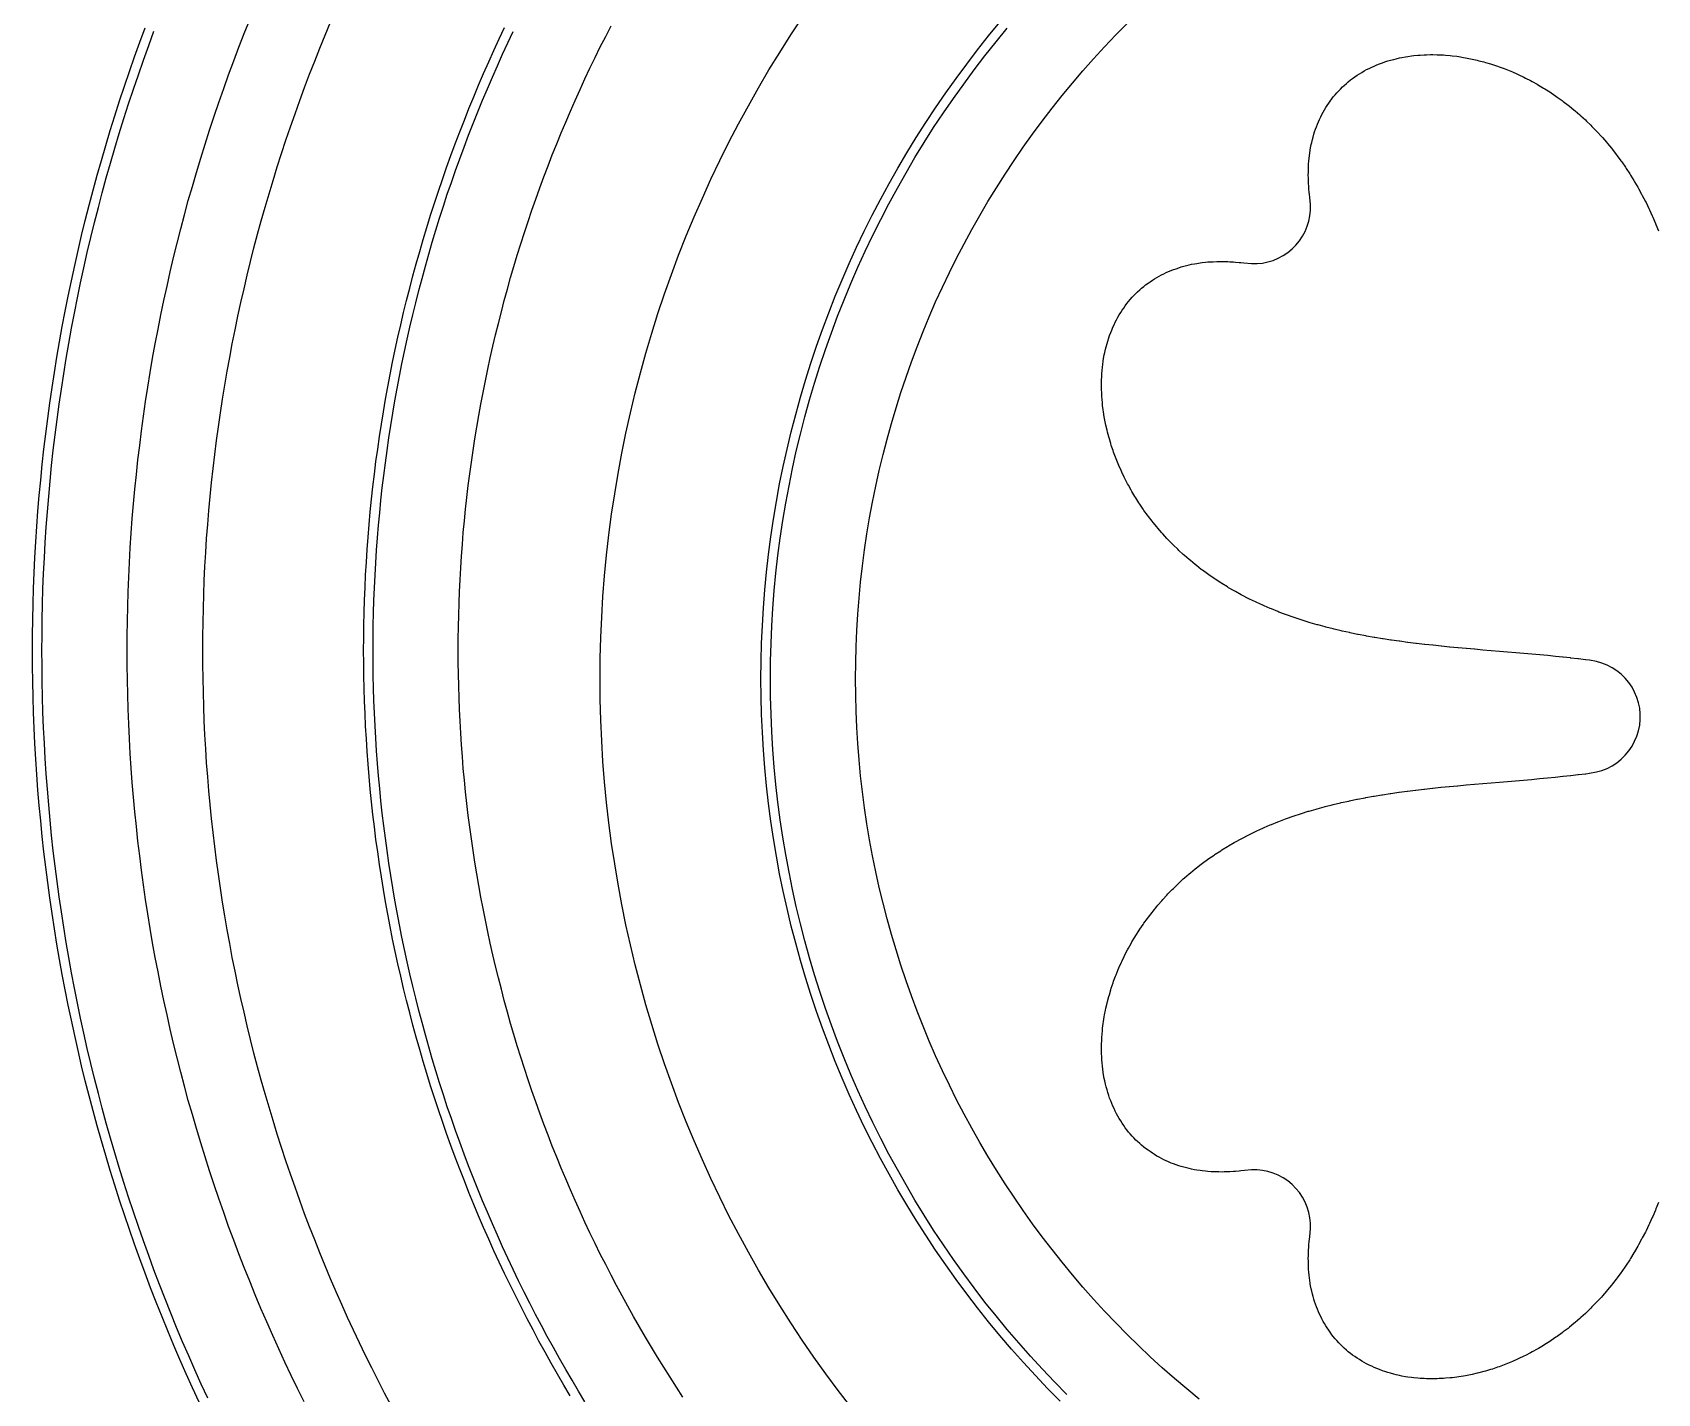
# Model space of a CAD drawing. Header units: metres. Extents: x 10 to 1210, y 10 to 2773.
# Drawn here: x 272 to 443.8, y 1303.5 to 1447.3 of the extents above; entities that cross this region are included whole.
import ezdxf

# ---------------------------------------------------------------- set-up
doc = ezdxf.new("R2010")
doc.units = ezdxf.units.M
for name, color, linetype in [('ACIKLIK', 5, 'Continuous'), ('CAM_SABLON', 4, 'Continuous'), ('DIS_KENAR_V91_Z3', 1, 'Continuous'), ('LAMBA_T4_Z4', 3, 'Continuous')]:
    doc.layers.add(name, color=color, linetype=linetype)

msp = doc.modelspace()

# ---------------------------------------------------------------- linework, layer by layer
at = {"layer": 'ACIKLIK'}
for points in [[(300.7, 1302.58), (300.01, 1303.97), (299.34, 1305.37), (298.68, 1306.77), (298.03, 1308.18), (297.39, 1309.6), (296.76, 1311.02), (296.15, 1312.45), (295.55, 1313.88), (294.96, 1315.32), (294.39, 1316.76), (293.82, 1318.21), (293.27, 1319.66), (292.73, 1321.12), (292.21, 1322.58), (291.7, 1324.05), (291.2, 1325.52), (290.71, 1327), (290.24, 1328.47), (289.78, 1329.96), (289.33, 1331.45), (288.9, 1332.94), (288.47, 1334.43), (288.07, 1335.93), (287.67, 1337.43), (287.29, 1338.94), (286.92, 1340.45), (286.56, 1341.96), (286.22, 1343.47), (285.89, 1344.99), (285.57, 1346.51), (285.27, 1348.04), (284.98, 1349.56), (284.7, 1351.09), (284.44, 1352.62), (284.19, 1354.15), (283.96, 1355.69), (283.73, 1357.23), (283.52, 1358.77), (283.33, 1360.31), (283.14, 1361.85), (282.98, 1363.39), (282.82, 1364.94), (282.68, 1366.49), (282.55, 1368.03), (282.43, 1369.58), (282.33, 1371.13), (282.24, 1372.68), (282.17, 1374.24), (282.11, 1375.79), (282.06, 1377.34), (282.03, 1378.89), (282.01, 1380.45), (282, 1382), (282.01, 1383.55), (282.03, 1385.11), (282.06, 1386.66), (282.11, 1388.21), (282.17, 1389.76), (282.24, 1391.32), (282.33, 1392.87), (282.43, 1394.42), (282.55, 1395.97), (282.68, 1397.51), (282.82, 1399.06), (282.98, 1400.61), (283.14, 1402.15), (283.33, 1403.69), (283.52, 1405.23), (283.73, 1406.77), (283.96, 1408.31), (284.19, 1409.85), (284.44, 1411.38), (284.7, 1412.91), (284.98, 1414.44), (285.27, 1415.96), (285.57, 1417.49), (285.89, 1419.01), (286.22, 1420.53), (286.56, 1422.04), (286.92, 1423.55), (287.29, 1425.06), (287.67, 1426.57), (288.07, 1428.07), (288.47, 1429.57), (288.9, 1431.06), (289.33, 1432.55), (289.78, 1434.04), (290.24, 1435.53), (290.71, 1437), (291.2, 1438.48), (291.7, 1439.95), (292.21, 1441.42), (292.73, 1442.88), (293.27, 1444.34), (293.82, 1445.79), (294.39, 1447.24), (294.96, 1448.68)], [(395.33, 1302.84), (394.01, 1303.93), (392.71, 1305.04), (391.43, 1306.17), (390.16, 1307.33), (388.92, 1308.51), (387.7, 1309.7), (386.51, 1310.92), (385.33, 1312.16), (384.17, 1313.43), (383.04, 1314.71), (381.93, 1316.01), (380.84, 1317.33), (379.78, 1318.67), (378.73, 1320.02), (377.72, 1321.4), (376.72, 1322.79), (375.76, 1324.2), (374.81, 1325.63), (373.89, 1327.07), (373, 1328.53), (372.13, 1330), (371.29, 1331.49), (370.47, 1332.99), (369.68, 1334.51), (368.92, 1336.04), (368.18, 1337.58), (367.47, 1339.14), (366.79, 1340.71), (366.14, 1342.29), (365.51, 1343.88), (364.91, 1345.48), (364.34, 1347.09), (363.8, 1348.72), (363.28, 1350.35), (362.8, 1351.99), (362.34, 1353.64), (361.91, 1355.29), (361.51, 1356.96), (361.14, 1358.62), (360.8, 1360.3), (360.49, 1361.98), (360.21, 1363.67), (359.95, 1365.36), (359.73, 1367.06), (359.54, 1368.76), (359.37, 1370.46), (359.24, 1372.16), (359.14, 1373.87), (359.06, 1375.58), (359.02, 1377.29), (359, 1379), (359.02, 1380.71), (359.06, 1382.42), (359.14, 1384.13), (359.24, 1385.84), (359.37, 1387.54), (359.54, 1389.24), (359.73, 1390.94), (359.95, 1392.64), (360.21, 1394.33), (360.49, 1396.02), (360.8, 1397.7), (361.14, 1399.38), (361.51, 1401.04), (361.91, 1402.71), (362.34, 1404.36), (362.8, 1406.01), (363.28, 1407.65), (363.8, 1409.28), (364.34, 1410.91), (364.91, 1412.52), (365.51, 1414.12), (366.14, 1415.71), (366.79, 1417.29), (367.47, 1418.86), (368.18, 1420.42), (368.92, 1421.96), (369.68, 1423.49), (370.47, 1425.01), (371.29, 1426.51), (372.13, 1428), (373, 1429.47), (373.89, 1430.93), (374.81, 1432.37), (375.76, 1433.8), (376.72, 1435.21), (377.72, 1436.6), (378.73, 1437.98), (379.78, 1439.33), (380.84, 1440.67), (381.93, 1441.99), (383.04, 1443.29), (384.17, 1444.57), (385.33, 1445.84), (386.51, 1447.08), (387.7, 1448.3)], [(340.75, 1303.07), (340.07, 1304.12), (339.4, 1305.17), (338.73, 1306.22), (338.07, 1307.28), (337.43, 1308.35), (336.79, 1309.42), (336.16, 1310.5), (335.54, 1311.58), (334.93, 1312.67), (334.33, 1313.77), (333.74, 1314.87), (333.16, 1315.97), (332.59, 1317.08), (332.02, 1318.19), (331.47, 1319.31), (330.93, 1320.44), (330.4, 1321.57), (329.88, 1322.7), (329.36, 1323.84), (328.86, 1324.98), (328.37, 1326.13), (327.89, 1327.28), (327.41, 1328.43), (326.95, 1329.59), (326.5, 1330.75), (326.06, 1331.92), (325.62, 1333.09), (325.2, 1334.27), (324.79, 1335.44), (324.39, 1336.63), (324, 1337.81), (323.62, 1339), (323.25, 1340.19), (322.89, 1341.39), (322.54, 1342.58), (322.2, 1343.78), (321.87, 1344.99), (321.56, 1346.2), (321.25, 1347.41), (320.95, 1348.62), (320.67, 1349.83), (320.39, 1351.05), (320.13, 1352.27), (319.87, 1353.49), (319.63, 1354.71), (319.39, 1355.94), (319.17, 1357.17), (318.96, 1358.4), (318.76, 1359.63), (318.57, 1360.86), (318.39, 1362.1), (318.22, 1363.33), (318.07, 1364.57), (317.92, 1365.81), (317.78, 1367.05), (317.66, 1368.29), (317.54, 1369.54), (317.44, 1370.78), (317.35, 1372.02), (317.27, 1373.27), (317.2, 1374.52), (317.14, 1375.76), (317.09, 1377.01), (317.05, 1378.26), (317.02, 1379.5), (317.01, 1380.75), (317, 1382), (317.01, 1383.25), (317.02, 1384.5), (317.05, 1385.74), (317.09, 1386.99), (317.14, 1388.24), (317.2, 1389.48), (317.27, 1390.73), (317.35, 1391.98), (317.44, 1393.22), (317.54, 1394.46), (317.66, 1395.71), (317.78, 1396.95), (317.92, 1398.19), (318.07, 1399.43), (318.22, 1400.67), (318.39, 1401.9), (318.57, 1403.14), (318.76, 1404.37), (318.96, 1405.6), (319.17, 1406.83), (319.39, 1408.06), (319.63, 1409.29), (319.87, 1410.51), (320.13, 1411.73), (320.39, 1412.95), (320.67, 1414.17), (320.95, 1415.38), (321.25, 1416.59), (321.56, 1417.8), (321.87, 1419.01), (322.2, 1420.22), (322.54, 1421.42), (322.89, 1422.61), (323.25, 1423.81), (323.62, 1425), (324, 1426.19), (324.39, 1427.37), (324.79, 1428.56), (325.2, 1429.73), (325.62, 1430.91), (326.06, 1432.08), (326.5, 1433.25), (326.95, 1434.41), (327.41, 1435.57), (327.89, 1436.72), (328.37, 1437.87), (328.86, 1439.02), (329.36, 1440.16), (329.88, 1441.3), (330.4, 1442.43), (330.93, 1443.56), (331.47, 1444.69), (332.02, 1445.81), (332.59, 1446.92), (333.16, 1448.03)]]:
    msp.add_lwpolyline(points, dxfattribs=at)
at = {"layer": 'CAM_SABLON'}
for points in [[(290.52, 1302.97), (289.84, 1304.45), (289.17, 1305.94), (288.51, 1307.43), (287.87, 1308.93), (287.23, 1310.44), (286.62, 1311.95), (286.01, 1313.46), (285.42, 1314.99), (284.84, 1316.51), (284.28, 1318.04), (283.73, 1319.58), (283.19, 1321.12), (282.66, 1322.66), (282.15, 1324.21), (281.66, 1325.77), (281.17, 1327.33), (280.7, 1328.89), (280.24, 1330.46), (279.8, 1332.03), (279.37, 1333.6), (278.96, 1335.18), (278.55, 1336.76), (278.17, 1338.35), (277.79, 1339.93), (277.43, 1341.53), (277.09, 1343.12), (276.75, 1344.72), (276.44, 1346.32), (276.13, 1347.92), (275.84, 1349.53), (275.56, 1351.14), (275.3, 1352.75), (275.05, 1354.36), (274.82, 1355.97), (274.6, 1357.59), (274.39, 1359.21), (274.2, 1360.83), (274.02, 1362.45), (273.86, 1364.08), (273.71, 1365.7), (273.58, 1367.33), (273.46, 1368.96), (273.35, 1370.58), (273.26, 1372.21), (273.18, 1373.84), (273.11, 1375.47), (273.06, 1377.1), (273.03, 1378.74), (273.01, 1380.37), (273, 1382), (273.01, 1383.63), (273.03, 1385.26), (273.06, 1386.9), (273.11, 1388.53), (273.18, 1390.16), (273.26, 1391.79), (273.35, 1393.42), (273.46, 1395.04), (273.58, 1396.67), (273.71, 1398.3), (273.86, 1399.92), (274.02, 1401.55), (274.2, 1403.17), (274.39, 1404.79), (274.6, 1406.41), (274.82, 1408.03), (275.05, 1409.64), (275.3, 1411.25), (275.56, 1412.86), (275.84, 1414.47), (276.13, 1416.08), (276.44, 1417.68), (276.75, 1419.28), (277.09, 1420.88), (277.43, 1422.47), (277.79, 1424.07), (278.17, 1425.65), (278.55, 1427.24), (278.96, 1428.82), (279.37, 1430.4), (279.8, 1431.97), (280.24, 1433.54), (280.7, 1435.11), (281.17, 1436.67), (281.66, 1438.23), (282.15, 1439.79), (282.66, 1441.34), (283.19, 1442.88), (283.73, 1444.42), (284.28, 1445.96), (284.84, 1447.49)], [(330.4, 1302.58), (329.71, 1303.71), (329.03, 1304.85), (328.36, 1306), (327.71, 1307.15), (327.06, 1308.31), (326.42, 1309.47), (325.79, 1310.64), (325.17, 1311.81), (324.57, 1312.99), (323.97, 1314.18), (323.38, 1315.37), (322.81, 1316.56), (322.24, 1317.76), (321.69, 1318.97), (321.14, 1320.18), (320.61, 1321.39), (320.08, 1322.61), (319.57, 1323.83), (319.07, 1325.06), (318.58, 1326.29), (318.1, 1327.53), (317.63, 1328.77), (317.17, 1330.01), (316.72, 1331.26), (316.28, 1332.51), (315.85, 1333.77), (315.44, 1335.03), (315.04, 1336.29), (314.64, 1337.56), (314.26, 1338.83), (313.89, 1340.1), (313.53, 1341.38), (313.18, 1342.66), (312.84, 1343.94), (312.52, 1345.23), (312.2, 1346.52), (311.9, 1347.81), (311.6, 1349.1), (311.32, 1350.4), (311.05, 1351.7), (310.79, 1353), (310.55, 1354.3), (310.31, 1355.61), (310.08, 1356.91), (309.87, 1358.22), (309.67, 1359.53), (309.48, 1360.85), (309.3, 1362.16), (309.13, 1363.48), (308.98, 1364.79), (308.83, 1366.11), (308.7, 1367.43), (308.58, 1368.75), (308.47, 1370.07), (308.37, 1371.4), (308.28, 1372.72), (308.21, 1374.04), (308.14, 1375.37), (308.09, 1376.7), (308.05, 1378.02), (308.02, 1379.35), (308.01, 1380.67), (308, 1382), (308.01, 1383.33), (308.02, 1384.65), (308.05, 1385.98), (308.09, 1387.3), (308.14, 1388.63), (308.21, 1389.96), (308.28, 1391.28), (308.37, 1392.6), (308.47, 1393.93), (308.58, 1395.25), (308.7, 1396.57), (308.83, 1397.89), (308.98, 1399.21), (309.13, 1400.52), (309.3, 1401.84), (309.48, 1403.15), (309.67, 1404.47), (309.87, 1405.78), (310.08, 1407.09), (310.31, 1408.39), (310.55, 1409.7), (310.79, 1411), (311.05, 1412.3), (311.32, 1413.6), (311.6, 1414.9), (311.9, 1416.19), (312.2, 1417.48), (312.52, 1418.77), (312.84, 1420.06), (313.18, 1421.34), (313.53, 1422.62), (313.89, 1423.9), (314.26, 1425.17), (314.64, 1426.44), (315.04, 1427.71), (315.44, 1428.97), (315.85, 1430.23), (316.28, 1431.49), (316.72, 1432.74), (317.17, 1433.99), (317.63, 1435.23), (318.1, 1436.47), (318.58, 1437.71), (319.07, 1438.94), (319.57, 1440.17), (320.08, 1441.39), (320.61, 1442.61), (321.14, 1443.82), (321.69, 1445.03), (322.24, 1446.24), (322.81, 1447.44)], [(381.34, 1303.34), (380.03, 1304.67), (378.75, 1306.03), (377.48, 1307.4), (376.25, 1308.8), (375.03, 1310.22), (373.85, 1311.66), (372.68, 1313.12), (371.55, 1314.61), (370.44, 1316.11), (369.35, 1317.63), (368.29, 1319.17), (367.26, 1320.72), (366.26, 1322.3), (365.28, 1323.89), (364.34, 1325.5), (363.42, 1327.13), (362.53, 1328.77), (361.66, 1330.42), (360.83, 1332.09), (360.03, 1333.78), (359.25, 1335.48), (358.51, 1337.19), (357.79, 1338.92), (357.11, 1340.65), (356.45, 1342.4), (355.83, 1344.16), (355.24, 1345.94), (354.68, 1347.72), (354.15, 1349.51), (353.65, 1351.31), (353.18, 1353.11), (352.74, 1354.93), (352.34, 1356.75), (351.97, 1358.58), (351.63, 1360.42), (351.32, 1362.26), (351.04, 1364.11), (350.8, 1365.96), (350.59, 1367.82), (350.41, 1369.67), (350.26, 1371.54), (350.15, 1373.4), (350.07, 1375.27), (350.02, 1377.13), (350, 1379), (350.02, 1380.87), (350.07, 1382.73), (350.15, 1384.6), (350.26, 1386.46), (350.41, 1388.33), (350.59, 1390.18), (350.8, 1392.04), (351.04, 1393.89), (351.32, 1395.74), (351.63, 1397.58), (351.97, 1399.42), (352.34, 1401.25), (352.74, 1403.07), (353.18, 1404.89), (353.65, 1406.69), (354.15, 1408.49), (354.68, 1410.28), (355.24, 1412.06), (355.83, 1413.84), (356.45, 1415.6), (357.11, 1417.35), (357.79, 1419.08), (358.51, 1420.81), (359.25, 1422.52), (360.03, 1424.22), (360.83, 1425.91), (361.66, 1427.58), (362.53, 1429.23), (363.42, 1430.87), (364.34, 1432.5), (365.28, 1434.11), (366.26, 1435.7), (367.26, 1437.28), (368.29, 1438.83), (369.35, 1440.37), (370.44, 1441.89), (371.55, 1443.39), (372.68, 1444.88), (373.85, 1446.34), (375.03, 1447.78)]]:
    msp.add_lwpolyline(points, dxfattribs=at)
at = {"layer": 'DIS_KENAR_V91_Z3'}
for points in [[(309.9, 1302.19), (309.21, 1303.5), (308.53, 1304.82), (307.86, 1306.15), (307.21, 1307.48), (306.56, 1308.81), (305.93, 1310.15), (305.31, 1311.5), (304.7, 1312.85), (304.1, 1314.21), (303.51, 1315.58), (302.94, 1316.94), (302.38, 1318.32), (301.83, 1319.69), (301.29, 1321.08), (300.77, 1322.46), (300.25, 1323.86), (299.75, 1325.25), (299.26, 1326.65), (298.78, 1328.06), (298.32, 1329.47), (297.87, 1330.88), (297.43, 1332.3), (297, 1333.72), (296.59, 1335.14), (296.18, 1336.57), (295.79, 1338), (295.41, 1339.44), (295.05, 1340.87), (294.7, 1342.31), (294.36, 1343.76), (294.03, 1345.21), (293.71, 1346.66), (293.41, 1348.11), (293.12, 1349.56), (292.85, 1351.02), (292.58, 1352.48), (292.33, 1353.94), (292.09, 1355.41), (291.87, 1356.87), (291.65, 1358.34), (291.45, 1359.81), (291.27, 1361.28), (291.09, 1362.76), (290.93, 1364.23), (290.78, 1365.71), (290.65, 1367.18), (290.52, 1368.66), (290.41, 1370.14), (290.32, 1371.62), (290.23, 1373.1), (290.16, 1374.58), (290.1, 1376.07), (290.06, 1377.55), (290.03, 1379.03), (290.01, 1380.52), (290, 1382), (290.01, 1383.48), (290.03, 1384.97), (290.06, 1386.45), (290.1, 1387.93), (290.16, 1389.42), (290.23, 1390.9), (290.32, 1392.38), (290.41, 1393.86), (290.52, 1395.34), (290.65, 1396.82), (290.78, 1398.29), (290.93, 1399.77), (291.09, 1401.24), (291.27, 1402.72), (291.45, 1404.19), (291.65, 1405.66), (291.87, 1407.13), (292.09, 1408.59), (292.33, 1410.06), (292.58, 1411.52), (292.85, 1412.98), (293.12, 1414.44), (293.41, 1415.89), (293.71, 1417.34), (294.03, 1418.79), (294.36, 1420.24), (294.7, 1421.69), (295.05, 1423.13), (295.41, 1424.56), (295.79, 1426), (296.18, 1427.43), (296.59, 1428.86), (297, 1430.28), (297.43, 1431.7), (297.87, 1433.12), (298.32, 1434.53), (298.78, 1435.94), (299.26, 1437.35), (299.75, 1438.75), (300.25, 1440.14), (300.77, 1441.54), (301.29, 1442.92), (301.83, 1444.31), (302.38, 1445.68), (302.94, 1447.06), (303.51, 1448.42)], [(358.5, 1302.04), (357.17, 1303.77), (355.87, 1305.53), (354.61, 1307.3), (353.37, 1309.1), (352.17, 1310.92), (350.99, 1312.76), (349.85, 1314.62), (348.75, 1316.5), (347.67, 1318.4), (346.63, 1320.32), (345.62, 1322.25), (344.65, 1324.2), (343.71, 1326.17), (342.81, 1328.16), (341.94, 1330.16), (341.1, 1332.17), (340.3, 1334.2), (339.54, 1336.25), (338.81, 1338.3), (338.12, 1340.37), (337.46, 1342.45), (336.84, 1344.55), (336.26, 1346.65), (335.71, 1348.76), (335.2, 1350.88), (334.73, 1353.01), (334.3, 1355.15), (333.9, 1357.29), (333.54, 1359.45), (333.22, 1361.6), (332.93, 1363.77), (332.68, 1365.93), (332.48, 1368.11), (332.3, 1370.28), (332.17, 1372.46), (332.08, 1374.64), (332.02, 1376.82), (332, 1379), (332.02, 1381.18), (332.08, 1383.36), (332.17, 1385.54), (332.3, 1387.72), (332.48, 1389.89), (332.68, 1392.07), (332.93, 1394.23), (333.22, 1396.4), (333.54, 1398.55), (333.9, 1400.71), (334.3, 1402.85), (334.73, 1404.99), (335.2, 1407.12), (335.71, 1409.24), (336.26, 1411.35), (336.84, 1413.45), (337.46, 1415.55), (338.12, 1417.63), (338.81, 1419.7), (339.54, 1421.75), (340.3, 1423.8), (341.1, 1425.83), (341.94, 1427.84), (342.81, 1429.84), (343.71, 1431.83), (344.65, 1433.8), (345.62, 1435.75), (346.63, 1437.68), (347.67, 1439.6), (348.75, 1441.5), (349.85, 1443.38), (350.99, 1445.24), (352.17, 1447.08), (353.37, 1448.9)], [(443.88, 1323.63), (443.61, 1322.96), (443.56, 1322.84), (443.28, 1322.18), (443.22, 1322.05), (442.93, 1321.41), (442.87, 1321.28), (442.56, 1320.65), (442.49, 1320.52), (442.17, 1319.9), (442.1, 1319.77), (441.77, 1319.16), (441.7, 1319.03), (441.36, 1318.44), (441.28, 1318.31), (440.92, 1317.73), (440.84, 1317.6), (440.47, 1317.03), (440.38, 1316.9), (440, 1316.35), (439.91, 1316.22), (439.52, 1315.69), (439.42, 1315.55), (439.01, 1315.03), (438.91, 1314.9), (438.5, 1314.4), (438.39, 1314.27), (437.96, 1313.78), (437.85, 1313.65), (437.41, 1313.18), (437.3, 1313.06), (436.85, 1312.6), (436.73, 1312.47), (436.27, 1312.03), (436.15, 1311.91), (435.68, 1311.48), (435.55, 1311.37), (435.07, 1310.96), (434.94, 1310.84), (434.46, 1310.45), (434.32, 1310.34), (433.82, 1309.96), (433.68, 1309.86), (433.18, 1309.49), (433.04, 1309.39), (432.53, 1309.05), (432.38, 1308.95), (431.87, 1308.62), (431.71, 1308.53), (431.2, 1308.22), (431.04, 1308.13), (430.52, 1307.84), (430.36, 1307.75), (429.83, 1307.48), (429.66, 1307.4), (429.13, 1307.15), (428.97, 1307.07), (428.44, 1306.83), (428.27, 1306.76), (427.73, 1306.55), (427.56, 1306.48), (427.03, 1306.28), (426.85, 1306.22), (426.32, 1306.04), (426.13, 1305.98), (425.61, 1305.83), (425.42, 1305.77), (424.9, 1305.64), (424.71, 1305.59), (424.19, 1305.47), (423.99, 1305.43), (423.48, 1305.33), (423.28, 1305.29), (422.78, 1305.21), (422.57, 1305.18), (422.08, 1305.12), (421.87, 1305.1), (421.38, 1305.06), (421.17, 1305.04), (420.69, 1305.02), (420.47, 1305.01), (420.01, 1305), (419.79, 1305), (419.34, 1305.01), (419.11, 1305.02), (418.68, 1305.05), (418.44, 1305.07), (418.02, 1305.11), (417.78, 1305.14), (417.38, 1305.19), (417.14, 1305.23), (416.75, 1305.3), (416.51, 1305.35), (416.14, 1305.43), (415.89, 1305.5), (415.54, 1305.59), (415.28, 1305.67), (414.95, 1305.77), (414.69, 1305.86), (414.38, 1305.98), (414.12, 1306.08), (413.83, 1306.21), (413.57, 1306.33), (413.29, 1306.46), (413.03, 1306.59), (412.77, 1306.73), (412.52, 1306.88), (412.27, 1307.03), (412.02, 1307.19), (411.79, 1307.35), (411.55, 1307.52), (411.33, 1307.68), (411.09, 1307.87), (410.89, 1308.04), (410.66, 1308.25), (410.47, 1308.42), (410.25, 1308.64), (410.08, 1308.82), (409.87, 1309.05), (409.7, 1309.24), (409.5, 1309.48), (409.35, 1309.67), (409.16, 1309.92), (409.02, 1310.13), (408.85, 1310.38), (408.71, 1310.6), (408.56, 1310.85), (408.43, 1311.08), (408.29, 1311.34), (408.17, 1311.58), (408.04, 1311.85), (407.93, 1312.1), (407.82, 1312.36), (407.72, 1312.63), (407.63, 1312.89), (407.53, 1313.17), (407.45, 1313.42), (407.37, 1313.72), (407.3, 1313.97), (407.23, 1314.28), (407.17, 1314.52), (407.11, 1314.84), (407.07, 1315.09), (407.02, 1315.42), (406.99, 1315.66), (406.95, 1316), (406.92, 1316.23), (406.9, 1316.59), (406.89, 1316.81), (406.87, 1317.18), (406.87, 1317.39), (406.86, 1317.78), (406.87, 1317.98), (406.88, 1318.37), (406.89, 1318.57), (406.91, 1318.97), (406.93, 1319.15), (406.97, 1319.56), (406.99, 1319.74), (407.03, 1320.06), (407.1, 1320.87), (407.1, 1321.45), (407.04, 1322.03), (406.92, 1322.6), (406.75, 1323.15), (406.52, 1323.69), (406.25, 1324.21), (405.92, 1324.69), (405.55, 1325.14), (405.14, 1325.55), (404.69, 1325.92), (404.21, 1326.25), (403.69, 1326.52), (403.15, 1326.75), (402.6, 1326.92), (402.03, 1327.04), (401.45, 1327.1), (400.86, 1327.1), (400.11, 1327.03), (400.11, 1327.03), (399.74, 1326.99), (399.56, 1326.97), (399.15, 1326.93), (398.97, 1326.91), (398.57, 1326.89), (398.37, 1326.88), (397.98, 1326.87), (397.78, 1326.86), (397.39, 1326.87), (397.18, 1326.87), (396.81, 1326.89), (396.59, 1326.9), (396.23, 1326.92), (396, 1326.95), (395.66, 1326.99), (395.42, 1327.02), (395.09, 1327.07), (394.84, 1327.11), (394.52, 1327.17), (394.28, 1327.23), (393.97, 1327.3), (393.72, 1327.37), (393.42, 1327.45), (393.17, 1327.53), (392.89, 1327.63), (392.63, 1327.72), (392.36, 1327.82), (392.1, 1327.93), (391.85, 1328.04), (391.58, 1328.17), (391.34, 1328.29), (391.08, 1328.43), (390.85, 1328.56), (390.6, 1328.71), (390.38, 1328.85), (390.13, 1329.02), (389.92, 1329.16), (389.67, 1329.35), (389.48, 1329.5), (389.24, 1329.7), (389.05, 1329.87), (388.82, 1330.08), (388.64, 1330.25), (388.42, 1330.47), (388.25, 1330.66), (388.04, 1330.89), (387.87, 1331.09), (387.68, 1331.33), (387.52, 1331.55), (387.35, 1331.79), (387.19, 1332.02), (387.03, 1332.27), (386.88, 1332.52), (386.73, 1332.77), (386.59, 1333.03), (386.46, 1333.29), (386.33, 1333.57), (386.21, 1333.83), (386.08, 1334.12), (385.98, 1334.38), (385.86, 1334.69), (385.77, 1334.95), (385.67, 1335.28), (385.59, 1335.54), (385.5, 1335.89), (385.43, 1336.14), (385.35, 1336.51), (385.3, 1336.75), (385.23, 1337.14), (385.19, 1337.38), (385.14, 1337.78), (385.11, 1338.02), (385.07, 1338.44), (385.05, 1338.68), (385.02, 1339.11), (385.01, 1339.34), (385, 1339.79), (385, 1340.01), (385.01, 1340.47), (385.02, 1340.69), (385.04, 1341.17), (385.06, 1341.38), (385.1, 1341.87), (385.12, 1342.08), (385.18, 1342.57), (385.21, 1342.78), (385.29, 1343.28), (385.33, 1343.48), (385.43, 1343.99), (385.47, 1344.19), (385.59, 1344.71), (385.64, 1344.9), (385.77, 1345.42), (385.83, 1345.61), (385.98, 1346.13), (386.04, 1346.32), (386.22, 1346.85), (386.28, 1347.03), (386.48, 1347.56), (386.55, 1347.73), (386.76, 1348.27), (386.83, 1348.44), (387.07, 1348.97), (387.15, 1349.13), (387.4, 1349.66), (387.48, 1349.83), (387.75, 1350.36), (387.84, 1350.52), (388.13, 1351.04), (388.22, 1351.2), (388.53, 1351.71), (388.62, 1351.87), (388.95, 1352.38), (389.05, 1352.53), (389.39, 1353.04), (389.49, 1353.18), (389.86, 1353.68), (389.96, 1353.82), (390.34, 1354.32), (390.45, 1354.46), (390.84, 1354.94), (390.96, 1355.07), (391.37, 1355.55), (391.48, 1355.68), (391.91, 1356.15), (392.03, 1356.27), (392.47, 1356.73), (392.6, 1356.85), (393.06, 1357.3), (393.18, 1357.41), (393.65, 1357.85), (393.78, 1357.96), (394.27, 1358.39), (394.4, 1358.5), (394.9, 1358.91), (395.03, 1359.01), (395.55, 1359.42), (395.69, 1359.52), (396.22, 1359.91), (396.35, 1360), (396.9, 1360.38), (397.03, 1360.47), (397.6, 1360.84), (397.73, 1360.92), (398.31, 1361.28), (398.44, 1361.36), (399.03, 1361.7), (399.16, 1361.77), (399.77, 1362.1), (399.9, 1362.17), (400.52, 1362.49), (400.65, 1362.56), (401.28, 1362.87), (401.41, 1362.93), (402.05, 1363.22), (402.18, 1363.28), (402.84, 1363.56), (402.96, 1363.61), (403.63, 1363.88), (403.75, 1363.93), (404.44, 1364.19), (404.55, 1364.23), (405.25, 1364.48), (405.36, 1364.52), (406.03, 1364.74), (406.13, 1364.77), (406.86, 1365), (406.97, 1365.03), (407.7, 1365.24), (407.8, 1365.27), (408.55, 1365.48), (408.65, 1365.5), (409.4, 1365.69), (409.5, 1365.72), (410.26, 1365.9), (410.35, 1365.92), (411.13, 1366.09), (411.21, 1366.11), (412, 1366.27), (412.08, 1366.29), (412.88, 1366.44), (412.95, 1366.45), (413.76, 1366.6), (413.83, 1366.61), (414.64, 1366.74), (414.71, 1366.75), (415.53, 1366.88), (415.59, 1366.89), (416.42, 1367.01), (416.47, 1367.02), (417.31, 1367.13), (417.36, 1367.14), (418.2, 1367.24), (418.24, 1367.25), (419.09, 1367.35), (419.13, 1367.35), (419.98, 1367.45), (420.02, 1367.45), (420.87, 1367.54), (420.91, 1367.54), (421.76, 1367.63), (421.79, 1367.63), (422.65, 1367.71), (422.68, 1367.71), (423.54, 1367.79), (423.56, 1367.79), (424.43, 1367.87), (424.44, 1367.87), (425.31, 1367.95), (425.32, 1367.95), (426.18, 1368.02), (427.06, 1368.09), (427.92, 1368.17), (428.77, 1368.24), (429.62, 1368.31), (430.46, 1368.38), (431.3, 1368.46), (432.13, 1368.54), (432.95, 1368.62), (433.77, 1368.7), (433.81, 1368.71), (434.57, 1368.79), (434.62, 1368.8), (435.36, 1368.88), (435.42, 1368.89), (436.15, 1368.98), (436.21, 1368.98), (436.57, 1369.03), (437.31, 1369.16), (437.88, 1369.32), (438.44, 1369.54), (438.97, 1369.82), (439.47, 1370.14), (439.93, 1370.51), (440.36, 1370.93), (440.74, 1371.39), (441.08, 1371.88), (441.36, 1372.4), (441.59, 1372.95), (441.77, 1373.52), (441.89, 1374.11), (441.95, 1374.7), (441.95, 1375.3), (441.89, 1375.89), (441.77, 1376.48), (441.59, 1377.05), (441.36, 1377.6), (441.08, 1378.12), (440.74, 1378.61), (440.36, 1379.07), (439.93, 1379.49), (439.47, 1379.86), (438.97, 1380.18), (438.44, 1380.46), (437.88, 1380.68), (437.31, 1380.84), (436.57, 1380.97), (436.21, 1381.02), (436.15, 1381.02), (435.42, 1381.11), (435.36, 1381.12), (434.62, 1381.2), (434.57, 1381.21), (433.81, 1381.29), (433.77, 1381.3), (433, 1381.38), (432.17, 1381.46), (431.34, 1381.54), (430.5, 1381.61), (429.65, 1381.69), (428.79, 1381.76), (427.93, 1381.83), (427.06, 1381.91), (426.19, 1381.98), (425.32, 1382.05), (425.32, 1382.05), (424.45, 1382.13), (424.44, 1382.13), (423.58, 1382.2), (423.56, 1382.21), (422.7, 1382.28), (422.68, 1382.29), (421.82, 1382.37), (421.79, 1382.37), (420.94, 1382.45), (420.9, 1382.46), (420.05, 1382.55), (420.02, 1382.55), (419.17, 1382.64), (419.13, 1382.65), (418.29, 1382.75), (418.24, 1382.75), (417.4, 1382.86), (417.35, 1382.86), (416.52, 1382.98), (416.47, 1382.98), (415.64, 1383.1), (415.58, 1383.11), (414.77, 1383.24), (414.7, 1383.25), (413.89, 1383.38), (413.82, 1383.39), (413.02, 1383.53), (412.95, 1383.55), (412.15, 1383.7), (412.07, 1383.71), (411.29, 1383.87), (411.21, 1383.89), (410.43, 1384.06), (410.34, 1384.08), (409.58, 1384.26), (409.49, 1384.28), (408.73, 1384.47), (408.64, 1384.5), (407.89, 1384.7), (407.79, 1384.73), (407.06, 1384.94), (406.95, 1384.97), (406.23, 1385.2), (406.12, 1385.23), (405.37, 1385.48), (405.25, 1385.52), (404.55, 1385.77), (404.44, 1385.81), (403.75, 1386.07), (403.63, 1386.12), (402.96, 1386.39), (402.84, 1386.44), (402.18, 1386.72), (402.05, 1386.78), (401.41, 1387.07), (401.28, 1387.13), (400.65, 1387.44), (400.52, 1387.51), (399.9, 1387.83), (399.77, 1387.9), (399.16, 1388.23), (399.03, 1388.3), (398.44, 1388.64), (398.31, 1388.72), (397.73, 1389.08), (397.6, 1389.16), (397.03, 1389.53), (396.9, 1389.62), (396.35, 1390), (396.22, 1390.09), (395.69, 1390.48), (395.55, 1390.58), (395.03, 1390.99), (394.9, 1391.09), (394.4, 1391.5), (394.27, 1391.61), (393.78, 1392.04), (393.65, 1392.15), (393.18, 1392.59), (393.06, 1392.7), (392.6, 1393.15), (392.47, 1393.27), (392.03, 1393.73), (391.91, 1393.85), (391.48, 1394.32), (391.37, 1394.45), (390.96, 1394.93), (390.84, 1395.06), (390.45, 1395.54), (390.34, 1395.68), (389.96, 1396.18), (389.86, 1396.32), (389.49, 1396.82), (389.39, 1396.96), (389.05, 1397.47), (388.95, 1397.62), (388.62, 1398.13), (388.53, 1398.29), (388.22, 1398.8), (388.13, 1398.96), (387.84, 1399.48), (387.75, 1399.64), (387.48, 1400.17), (387.4, 1400.34), (387.15, 1400.87), (387.07, 1401.03), (386.83, 1401.56), (386.76, 1401.73), (386.55, 1402.27), (386.48, 1402.44), (386.28, 1402.97), (386.22, 1403.15), (386.04, 1403.68), (385.98, 1403.87), (385.83, 1404.39), (385.77, 1404.58), (385.64, 1405.1), (385.59, 1405.29), (385.47, 1405.81), (385.43, 1406.01), (385.33, 1406.52), (385.29, 1406.72), (385.21, 1407.22), (385.18, 1407.43), (385.12, 1407.92), (385.1, 1408.13), (385.06, 1408.62), (385.04, 1408.83), (385.02, 1409.31), (385.01, 1409.53), (385, 1409.99), (385, 1410.21), (385.01, 1410.66), (385.02, 1410.89), (385.05, 1411.32), (385.07, 1411.56), (385.11, 1411.98), (385.14, 1412.22), (385.19, 1412.62), (385.23, 1412.86), (385.3, 1413.25), (385.35, 1413.49), (385.43, 1413.86), (385.5, 1414.11), (385.59, 1414.46), (385.67, 1414.72), (385.77, 1415.05), (385.86, 1415.31), (385.98, 1415.62), (386.08, 1415.88), (386.21, 1416.17), (386.33, 1416.43), (386.46, 1416.71), (386.59, 1416.97), (386.73, 1417.23), (386.88, 1417.48), (387.03, 1417.73), (387.19, 1417.98), (387.35, 1418.21), (387.52, 1418.45), (387.68, 1418.67), (387.87, 1418.91), (388.04, 1419.11), (388.25, 1419.34), (388.42, 1419.53), (388.64, 1419.75), (388.82, 1419.92), (389.05, 1420.13), (389.24, 1420.3), (389.48, 1420.5), (389.67, 1420.65), (389.92, 1420.84), (390.13, 1420.98), (390.38, 1421.15), (390.6, 1421.29), (390.85, 1421.44), (391.08, 1421.57), (391.34, 1421.71), (391.58, 1421.83), (391.85, 1421.96), (392.1, 1422.07), (392.36, 1422.18), (392.63, 1422.28), (392.89, 1422.37), (393.17, 1422.47), (393.42, 1422.55), (393.72, 1422.63), (393.97, 1422.7), (394.28, 1422.77), (394.52, 1422.83), (394.84, 1422.89), (395.09, 1422.93), (395.42, 1422.98), (395.66, 1423.01), (396, 1423.05), (396.23, 1423.08), (396.59, 1423.1), (396.81, 1423.11), (397.18, 1423.13), (397.39, 1423.13), (397.78, 1423.14), (397.98, 1423.13), (398.37, 1423.12), (398.57, 1423.11), (398.97, 1423.09), (399.15, 1423.07), (399.56, 1423.03), (399.74, 1423.01), (400.06, 1422.97), (400.87, 1422.9), (401.45, 1422.9), (402.03, 1422.96), (402.6, 1423.08), (403.15, 1423.25), (403.69, 1423.48), (404.21, 1423.75), (404.69, 1424.08), (405.14, 1424.45), (405.55, 1424.86), (405.92, 1425.31), (406.25, 1425.79), (406.52, 1426.31), (406.75, 1426.85), (406.92, 1427.4), (407.04, 1427.97), (407.1, 1428.55), (407.1, 1429.14), (407.03, 1429.89), (406.99, 1430.26), (406.97, 1430.44), (406.93, 1430.85), (406.91, 1431.03), (406.89, 1431.43), (406.88, 1431.63), (406.87, 1432.02), (406.86, 1432.22), (406.87, 1432.61), (406.87, 1432.82), (406.89, 1433.19), (406.9, 1433.41), (406.92, 1433.77), (406.95, 1434), (406.99, 1434.34), (407.02, 1434.58), (407.07, 1434.91), (407.11, 1435.16), (407.17, 1435.48), (407.23, 1435.72), (407.3, 1436.03), (407.37, 1436.28), (407.45, 1436.58), (407.53, 1436.83), (407.63, 1437.11), (407.72, 1437.37), (407.82, 1437.64), (407.93, 1437.9), (408.04, 1438.15), (408.17, 1438.42), (408.29, 1438.66), (408.43, 1438.92), (408.56, 1439.15), (408.71, 1439.4), (408.85, 1439.62), (409.02, 1439.87), (409.16, 1440.08), (409.35, 1440.33), (409.5, 1440.52), (409.7, 1440.76), (409.87, 1440.95), (410.08, 1441.18), (410.25, 1441.36), (410.47, 1441.58), (410.66, 1441.75), (410.89, 1441.96), (411.09, 1442.13), (411.33, 1442.32), (411.55, 1442.48), (411.79, 1442.65), (412.02, 1442.81), (412.27, 1442.97), (412.52, 1443.12), (412.77, 1443.27), (413.03, 1443.41), (413.29, 1443.54), (413.57, 1443.67), (413.83, 1443.79), (414.12, 1443.92), (414.38, 1444.02), (414.69, 1444.14), (414.95, 1444.23), (415.28, 1444.33), (415.54, 1444.41), (415.89, 1444.5), (416.14, 1444.57), (416.51, 1444.65), (416.75, 1444.7), (417.14, 1444.77), (417.38, 1444.81), (417.78, 1444.86), (418.02, 1444.89), (418.44, 1444.93), (418.68, 1444.95), (419.11, 1444.98), (419.34, 1444.99), (419.79, 1445), (420.01, 1445), (420.47, 1444.99), (420.69, 1444.98), (421.17, 1444.96), (421.38, 1444.94), (421.87, 1444.9), (422.08, 1444.88), (422.57, 1444.82), (422.78, 1444.79), (423.28, 1444.71), (423.48, 1444.67), (423.99, 1444.57), (424.19, 1444.53), (424.71, 1444.41), (424.9, 1444.36), (425.42, 1444.23), (425.61, 1444.17), (426.13, 1444.02), (426.32, 1443.96), (426.85, 1443.78), (427.03, 1443.72), (427.56, 1443.52), (427.73, 1443.45), (428.27, 1443.24), (428.44, 1443.17), (428.97, 1442.93), (429.13, 1442.85), (429.66, 1442.6), (429.83, 1442.52), (430.36, 1442.25), (430.52, 1442.16), (431.04, 1441.87), (431.2, 1441.78), (431.71, 1441.47), (431.87, 1441.38), (432.38, 1441.05), (432.53, 1440.95), (433.04, 1440.61), (433.18, 1440.51), (433.68, 1440.14), (433.82, 1440.04), (434.32, 1439.66), (434.46, 1439.55), (434.94, 1439.16), (435.07, 1439.04), (435.55, 1438.63), (435.68, 1438.52), (436.15, 1438.09), (436.27, 1437.97), (436.73, 1437.53), (436.85, 1437.4), (437.3, 1436.94), (437.41, 1436.82), (437.85, 1436.35), (437.96, 1436.22), (438.39, 1435.73), (438.5, 1435.6), (438.91, 1435.1), (439.01, 1434.97), (439.42, 1434.45), (439.52, 1434.31), (439.91, 1433.78), (440, 1433.65), (440.38, 1433.1), (440.47, 1432.97), (440.84, 1432.4), (440.92, 1432.27), (441.28, 1431.69), (441.36, 1431.56), (441.7, 1430.97), (441.77, 1430.84), (442.1, 1430.23), (442.17, 1430.1), (442.49, 1429.48), (442.56, 1429.35), (442.87, 1428.72), (442.93, 1428.59), (443.22, 1427.95), (443.28, 1427.82), (443.56, 1427.16), (443.61, 1427.04), (443.88, 1426.37)]]:
    msp.add_lwpolyline(points, dxfattribs=at)
at = {"layer": 'LAMBA_T4_Z4'}
for points in [[(380.63, 1302.63), (379.31, 1303.98), (378.01, 1305.34), (376.74, 1306.73), (375.49, 1308.15), (374.27, 1309.58), (373.07, 1311.03), (371.9, 1312.51), (370.75, 1314), (369.63, 1315.52), (368.53, 1317.05), (367.46, 1318.61), (366.42, 1320.18), (365.41, 1321.77), (364.43, 1323.38), (363.47, 1325), (362.54, 1326.64), (361.64, 1328.3), (360.77, 1329.97), (359.93, 1331.66), (359.12, 1333.36), (358.34, 1335.07), (357.59, 1336.8), (356.86, 1338.54), (356.17, 1340.3), (355.51, 1342.06), (354.88, 1343.84), (354.29, 1345.63), (353.72, 1347.42), (353.18, 1349.23), (352.68, 1351.05), (352.21, 1352.87), (351.77, 1354.71), (351.36, 1356.55), (350.98, 1358.39), (350.64, 1360.25), (350.33, 1362.11), (350.05, 1363.97), (349.81, 1365.84), (349.59, 1367.71), (349.41, 1369.59), (349.26, 1371.47), (349.15, 1373.35), (349.07, 1375.23), (349.02, 1377.12), (349, 1379), (349.02, 1380.88), (349.07, 1382.77), (349.15, 1384.65), (349.26, 1386.53), (349.41, 1388.41), (349.59, 1390.29), (349.81, 1392.16), (350.05, 1394.03), (350.33, 1395.89), (350.64, 1397.75), (350.98, 1399.61), (351.36, 1401.45), (351.77, 1403.29), (352.21, 1405.13), (352.68, 1406.95), (353.18, 1408.77), (353.72, 1410.58), (354.29, 1412.37), (354.88, 1414.16), (355.51, 1415.94), (356.17, 1417.7), (356.86, 1419.46), (357.59, 1421.2), (358.34, 1422.93), (359.12, 1424.64), (359.93, 1426.34), (360.77, 1428.03), (361.64, 1429.7), (362.54, 1431.36), (363.47, 1433), (364.43, 1434.62), (365.41, 1436.23), (366.42, 1437.82), (367.46, 1439.39), (368.53, 1440.95), (369.63, 1442.48), (370.75, 1444), (371.9, 1445.49), (373.07, 1446.97), (374.27, 1448.42)], [(289.61, 1302.55), (288.93, 1304.04), (288.25, 1305.53), (287.59, 1307.04), (286.95, 1308.54), (286.31, 1310.06), (285.69, 1311.57), (285.08, 1313.1), (284.49, 1314.63), (283.91, 1316.16), (283.34, 1317.7), (282.78, 1319.24), (282.24, 1320.79), (281.72, 1322.35), (281.2, 1323.9), (280.7, 1325.47), (280.21, 1327.03), (279.74, 1328.61), (279.28, 1330.18), (278.84, 1331.76), (278.41, 1333.34), (277.99, 1334.93), (277.58, 1336.52), (277.19, 1338.11), (276.82, 1339.71), (276.46, 1341.31), (276.11, 1342.91), (275.77, 1344.52), (275.45, 1346.13), (275.15, 1347.74), (274.86, 1349.35), (274.58, 1350.97), (274.31, 1352.59), (274.07, 1354.21), (273.83, 1355.84), (273.61, 1357.46), (273.4, 1359.09), (273.21, 1360.72), (273.03, 1362.35), (272.87, 1363.98), (272.72, 1365.61), (272.58, 1367.25), (272.46, 1368.89), (272.35, 1370.52), (272.26, 1372.16), (272.18, 1373.8), (272.11, 1375.44), (272.06, 1377.08), (272.03, 1378.72), (272.01, 1380.36), (272, 1382), (272.01, 1383.64), (272.03, 1385.28), (272.06, 1386.92), (272.11, 1388.56), (272.18, 1390.2), (272.26, 1391.84), (272.35, 1393.48), (272.46, 1395.11), (272.58, 1396.75), (272.72, 1398.39), (272.87, 1400.02), (273.03, 1401.65), (273.21, 1403.28), (273.4, 1404.91), (273.61, 1406.54), (273.83, 1408.16), (274.07, 1409.79), (274.31, 1411.41), (274.58, 1413.03), (274.86, 1414.65), (275.15, 1416.26), (275.45, 1417.87), (275.77, 1419.48), (276.11, 1421.09), (276.46, 1422.69), (276.82, 1424.29), (277.19, 1425.89), (277.58, 1427.48), (277.99, 1429.07), (278.41, 1430.66), (278.84, 1432.24), (279.28, 1433.82), (279.74, 1435.39), (280.21, 1436.97), (280.7, 1438.53), (281.2, 1440.1), (281.72, 1441.65), (282.24, 1443.21), (282.78, 1444.76), (283.34, 1446.3), (283.91, 1447.84)], [(328.85, 1303.2), (328.17, 1304.35), (327.5, 1305.5), (326.84, 1306.66), (326.18, 1307.82), (325.54, 1308.99), (324.91, 1310.17), (324.29, 1311.35), (323.68, 1312.54), (323.08, 1313.73), (322.48, 1314.93), (321.9, 1316.13), (321.34, 1317.34), (320.78, 1318.55), (320.23, 1319.77), (319.69, 1320.99), (319.16, 1322.22), (318.65, 1323.45), (318.14, 1324.69), (317.65, 1325.93), (317.16, 1327.17), (316.69, 1328.42), (316.23, 1329.67), (315.78, 1330.93), (315.34, 1332.19), (314.91, 1333.45), (314.49, 1334.72), (314.08, 1335.99), (313.69, 1337.27), (313.3, 1338.55), (312.93, 1339.83), (312.56, 1341.11), (312.21, 1342.4), (311.87, 1343.69), (311.54, 1344.99), (311.23, 1346.28), (310.92, 1347.58), (310.63, 1348.88), (310.34, 1350.19), (310.07, 1351.5), (309.81, 1352.81), (309.56, 1354.12), (309.32, 1355.43), (309.1, 1356.75), (308.88, 1358.07), (308.68, 1359.39), (308.49, 1360.71), (308.31, 1362.03), (308.14, 1363.35), (307.98, 1364.68), (307.84, 1366.01), (307.7, 1367.34), (307.58, 1368.67), (307.47, 1370), (307.37, 1371.33), (307.29, 1372.66), (307.21, 1373.99), (307.15, 1375.33), (307.09, 1376.66), (307.05, 1377.99), (307.02, 1379.33), (307.01, 1380.66), (307, 1382), (307.01, 1383.34), (307.02, 1384.67), (307.05, 1386.01), (307.09, 1387.34), (307.15, 1388.67), (307.21, 1390.01), (307.29, 1391.34), (307.37, 1392.67), (307.47, 1394), (307.58, 1395.33), (307.7, 1396.66), (307.84, 1397.99), (307.98, 1399.32), (308.14, 1400.65), (308.31, 1401.97), (308.49, 1403.29), (308.68, 1404.61), (308.88, 1405.93), (309.1, 1407.25), (309.32, 1408.57), (309.56, 1409.88), (309.81, 1411.19), (310.07, 1412.5), (310.34, 1413.81), (310.63, 1415.12), (310.92, 1416.42), (311.23, 1417.72), (311.54, 1419.01), (311.87, 1420.31), (312.21, 1421.6), (312.56, 1422.89), (312.93, 1424.17), (313.3, 1425.45), (313.69, 1426.73), (314.08, 1428.01), (314.49, 1429.28), (314.91, 1430.55), (315.34, 1431.81), (315.78, 1433.07), (316.23, 1434.33), (316.69, 1435.58), (317.16, 1436.83), (317.65, 1438.07), (318.14, 1439.31), (318.65, 1440.55), (319.16, 1441.78), (319.69, 1443.01), (320.23, 1444.23), (320.78, 1445.45), (321.34, 1446.66), (321.9, 1447.87)]]:
    msp.add_lwpolyline(points, dxfattribs=at)

doc.saveas('drawing.dxf')
